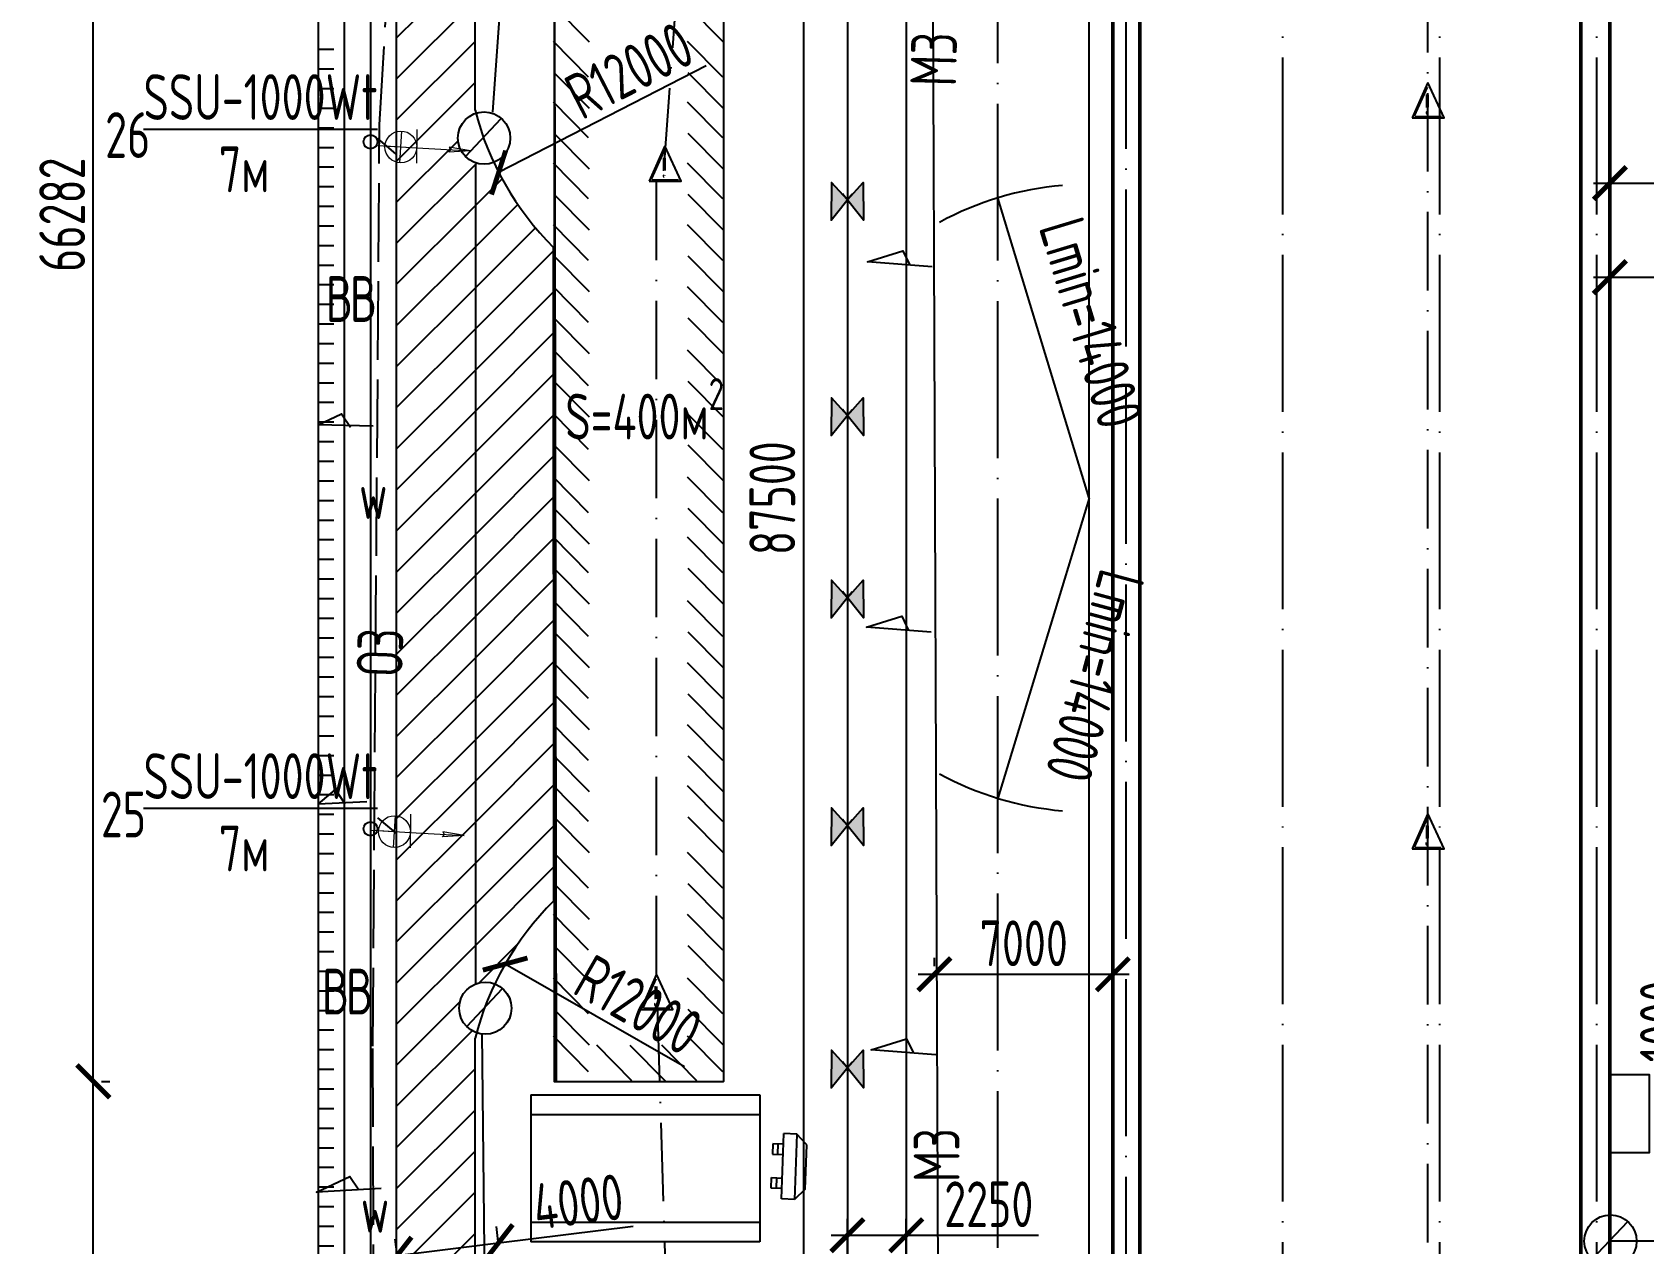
# Paper-space layout 'СГП' of a CAD drawing. Header units: millimetres. Extents: x 1 to 2190, y 0 to 1001.
# Drawn here: x 212.6 to 335.8, y 302.3 to 395 of the extents above; entities that cross this region are included whole.
import ezdxf

# ---------------------------------------------------------------- set-up
doc = ezdxf.new("R2010")
doc.units = ezdxf.units.MM
doc.header["$LTSCALE"] = 0.5
for name, pattern in [('ACAD_ISO02W100', [15, 12, -3]), ('ACAD_ISO04W100', [30, 24, -3, 0, -3]), ('ACAD_ISO10W100', [18, 12, -3, 0, -3])]:
    doc.linetypes.add(name, pattern=pattern)
for name, color, linetype, lineweight in [('ЛИНИИ_01', 7, 'Continuous', 9), ('ТОЛСТЫЕ', 1, 'Continuous', 50), ('ТОНКИЕе', 7, 'Continuous', 25)]:
    doc.layers.add(name, color=color, linetype=linetype, lineweight=lineweight)
for name, color, linetype in [('оси', 7, 'ACAD_ISO04W100'), ('размеры', 7, 'Continuous'), ('тонкие', 7, 'Continuous')]:
    doc.layers.add(name, color=color, linetype=linetype)
doc.styles.add('Наклонный', font='isocpeur.ttf', dxfattribs={"width": 0.7, "height": 3.5})
doc.linetypes.add('486 Границы государственных заповедников', pattern='A,0,3,[11,Russia-GOST_Topo.shx,S=0.05,R=0,X=0,Y=0],3,-2,3,[11,Russia-GOST_Topo.shx,S=0.05,R=180,X=0,Y=0],3,-2', length=16)
doc.dimstyles.new('СТРОИТЕЛЬНЫЙ', dxfattribs={"dimtxt": 3.5, "dimasz": 2.5, "dimexe": 1.25, "dimexo": 0.625, "dimtad": 1, "dimdec": 0, "dimlfac": 500, "dimdsep": 46, "dimtxsty": 'Наклонный', "dimblk1": 'ARCHTICK', "dimblk2": 'ARCHTICK', "dimsah": 1, "dimcen": 0, "dimdle": 1.25, "dimadec": 0, "dimazin": 0, "dimtfac": 0.75, "dimtdec": 0, "dimtmove": 0, "dimatfit": 3, "dimldrblk": 'ARCHTICK', "dimfxl": 1, "dimtolj": 1, "dimtzin": 0, "dimarcsym": 0})
pattern_1 = [(45, (-0.0765, 0.0526), (-1.571545, 1.571545), [])]

# ---------------------------------------------------------------- blocks, each defined once
blk = doc.blocks.new('_ArchTick')
at = {"color": 0, "linetype": 'ByBlock', "const_width": 0.15}
blk.add_lwpolyline([(-0.5, -0.5), (0.5, 0.5)], dxfattribs=at)
blk = doc.blocks.new('*D845')
at = {"layer": 'Defpoints', "color": 0, "transparency": 16777216}
for p in [(268.32, 394.6), (248.23, 384.26)]:
    blk.add_point(p, dxfattribs=at)
at = {"layer": 'размеры', "color": 0, "lineweight": -2, "transparency": 16777216}
blk.add_line((264.11, 392.43), (248.23, 384.26), dxfattribs=at)
at = {"layer": 'размеры', "color": 0, "lineweight": -2, "transparency": 16777216, "xscale": 2.5, "yscale": 2.5, "zscale": 2.5, "rotation": 207.2222936335415}
blk.add_blockref('_ArchTick', (248.23, 384.26), dxfattribs=at)
at = {"layer": 'размеры', "color": 0, "transparency": 16777216, "insert": (258.22, 392.07), "char_height": 3.5, "attachment_point": 5, "rotation": 27.2223, "style": 'Наклонный'}
blk.add_mtext('\\A1;R12000', dxfattribs=at)
blk = doc.blocks.new('*D847')
at = {"layer": 'Defpoints', "color": 0, "transparency": 16777216}
for p in [(333.2, 383.45), (347.55, 383.45), (347.55, 383.45)]:
    blk.add_point(p, dxfattribs=at)
at = {"layer": 'размеры', "color": 0, "lineweight": -2, "transparency": 16777216}
for p, q in [((333.2, 384.07), (333.2, 384.7)), ((347.55, 384.07), (347.55, 384.7)), ((331.95, 383.45), (348.8, 383.45))]:
    blk.add_line(p, q, dxfattribs=at)
at = {"layer": 'размеры', "color": 0, "lineweight": -2, "transparency": 16777216, "xscale": 2.5, "yscale": 2.5, "zscale": 2.5, "rotation": 180}
blk.add_blockref('_ArchTick', (333.2, 383.45), dxfattribs=at)
at = {"layer": 'размеры', "color": 0, "lineweight": -2, "transparency": 16777216, "xscale": 2.5, "yscale": 2.5, "zscale": 2.5}
blk.add_blockref('_ArchTick', (347.55, 383.45), dxfattribs=at)
at = {"layer": 'размеры', "color": 0, "transparency": 16777216, "insert": (340.38, 385.82), "char_height": 3.5, "attachment_point": 5, "style": 'Наклонный'}
blk.add_mtext('\\A1;7000', dxfattribs=at)
blk = doc.blocks.new('*D848')
at = {"layer": 'Defpoints', "color": 0, "transparency": 16777216}
for p in [(333.2, 376.26), (353.24, 376.26), (353.24, 376.26)]:
    blk.add_point(p, dxfattribs=at)
at = {"layer": 'размеры', "color": 0, "lineweight": -2, "transparency": 16777216}
for p, q in [((333.2, 376.89), (333.2, 377.51)), ((353.24, 376.89), (353.24, 377.51)), ((331.95, 376.26), (354.49, 376.26))]:
    blk.add_line(p, q, dxfattribs=at)
at = {"layer": 'размеры', "color": 0, "lineweight": -2, "transparency": 16777216, "xscale": 2.5, "yscale": 2.5, "zscale": 2.5, "rotation": 180}
blk.add_blockref('_ArchTick', (333.2, 376.26), dxfattribs=at)
at = {"layer": 'размеры', "color": 0, "lineweight": -2, "transparency": 16777216, "xscale": 2.5, "yscale": 2.5, "zscale": 2.5}
blk.add_blockref('_ArchTick', (353.24, 376.26), dxfattribs=at)
at = {"layer": 'размеры', "color": 0, "transparency": 16777216, "insert": (343.22, 378.64), "char_height": 3.5, "attachment_point": 5, "style": 'Наклонный'}
blk.add_mtext('\\A1;10000', dxfattribs=at)
blk = doc.blocks.new('*D849')
at = {"layer": 'Defpoints', "color": 0, "transparency": 16777216}
for p in [(248.22, 302.41), (240.57, 300.7), (248.31, 301.67)]:
    blk.add_point(p, dxfattribs=at)
at = {"layer": 'размеры', "color": 0, "lineweight": -2, "transparency": 16777216}
for p, q in [((248.23, 302.29), (248.07, 303.65)), ((248.22, 302.41), (258.51, 303.69)), ((239.24, 301.29), (248.22, 302.41)), ((240.49, 301.32), (240.32, 302.69))]:
    blk.add_line(p, q, dxfattribs=at)
at = {"layer": 'размеры', "color": 0, "lineweight": -2, "transparency": 16777216, "xscale": 2.5, "yscale": 2.5, "zscale": 2.5}
for p, rotation in [((248.22, 302.41), 7.081544733936532), ((240.48, 301.45), 187.0815447339365)]:
    blk.add_blockref('_ArchTick', p, dxfattribs=dict(at, rotation=rotation))
at = {"layer": 'размеры', "color": 0, "transparency": 16777216, "insert": (254.31, 305.56), "char_height": 3.5, "attachment_point": 5, "rotation": 7.0815, "style": 'Наклонный'}
blk.add_mtext('\\A1;4000', dxfattribs=at)
blk = doc.blocks.new('*D857')
at = {"layer": 'Defpoints', "color": 0, "transparency": 16777216}
for p in [(295.2, 359.36), (281.55, 322.95), (295.2, 322.95)]:
    blk.add_point(p, dxfattribs=at)
at = {"layer": 'размеры', "color": 0, "lineweight": -2, "transparency": 16777216}
for p, q in [((295.2, 358.73), (295.2, 321.7)), ((281.55, 323.57), (281.55, 324.2)), ((280.3, 322.95), (296.45, 322.95))]:
    blk.add_line(p, q, dxfattribs=at)
at = {"layer": 'размеры', "color": 0, "lineweight": -2, "transparency": 16777216, "xscale": 2.5, "yscale": 2.5, "zscale": 2.5, "rotation": 180}
blk.add_blockref('_ArchTick', (281.55, 322.95), dxfattribs=at)
at = {"layer": 'размеры', "color": 0, "lineweight": -2, "transparency": 16777216, "xscale": 2.5, "yscale": 2.5, "zscale": 2.5}
blk.add_blockref('_ArchTick', (295.2, 322.95), dxfattribs=at)
at = {"layer": 'размеры', "color": 0, "transparency": 16777216, "insert": (288.38, 325.32), "char_height": 3.5, "attachment_point": 5, "style": 'Наклонный'}
blk.add_mtext('\\A1;7000', dxfattribs=at)
blk = doc.blocks.new('*D878')
at = {"layer": 'Defpoints', "color": 0, "transparency": 16777216}
for p in [(217.24, 314.76), (217.24, 314.76), (217.24, 280.07)]:
    blk.add_point(p, dxfattribs=at)
at = {"layer": 'размеры', "color": 0, "lineweight": -2, "transparency": 16777216}
for p, q in [((217.24, 278.82), (217.24, 316.01)), ((217.86, 314.76), (218.49, 314.76)), ((217.86, 280.07), (218.49, 280.07))]:
    blk.add_line(p, q, dxfattribs=at)
at = {"layer": 'размеры', "color": 0, "lineweight": -2, "transparency": 16777216, "xscale": 2.5, "yscale": 2.5, "zscale": 2.5}
for p, rotation in [((217.24, 314.76), 90), ((217.24, 280.07), 270)]:
    blk.add_blockref('_ArchTick', p, dxfattribs=dict(at, rotation=rotation))
at = {"layer": 'размеры', "color": 0, "transparency": 16777216, "insert": (214.86, 297.42), "char_height": 3.5, "attachment_point": 5, "rotation": 90, "style": 'Наклонный'}
blk.add_mtext('\\A1;17345', dxfattribs=at)
blk = doc.blocks.new('*D879')
at = {"layer": 'Defpoints', "color": 0, "transparency": 16777216}
for p in [(217.24, 447.33), (217.24, 447.33), (217.24, 314.76)]:
    blk.add_point(p, dxfattribs=at)
at = {"layer": 'размеры', "color": 0, "lineweight": -2, "transparency": 16777216}
for p, q in [((217.24, 313.51), (217.24, 448.58)), ((217.86, 447.33), (218.49, 447.33)), ((217.86, 314.76), (218.49, 314.76))]:
    blk.add_line(p, q, dxfattribs=at)
at = {"layer": 'размеры', "color": 0, "lineweight": -2, "transparency": 16777216, "xscale": 2.5, "yscale": 2.5, "zscale": 2.5}
for p, rotation in [((217.24, 447.33), 90), ((217.24, 314.76), 270)]:
    blk.add_blockref('_ArchTick', p, dxfattribs=dict(at, rotation=rotation))
at = {"layer": 'размеры', "color": 0, "transparency": 16777216, "insert": (214.86, 381.04), "char_height": 3.5, "attachment_point": 5, "rotation": 90, "style": 'Наклонный'}
blk.add_mtext('\\A1;66282', dxfattribs=at)
blk = doc.blocks.new('*D982')
at = {"layer": 'Defpoints', "color": 0, "transparency": 16777216}
for p in [(279.4, 446.81), (271.54, 271.91), (279.4, 271.91)]:
    blk.add_point(p, dxfattribs=at)
at = {"layer": 'размеры', "color": 0, "lineweight": -2, "transparency": 16777216}
for p, q in [((271.54, 448.06), (271.54, 270.66)), ((278.77, 446.81), (270.29, 446.81)), ((278.77, 271.91), (270.29, 271.91))]:
    blk.add_line(p, q, dxfattribs=at)
at = {"layer": 'размеры', "color": 0, "lineweight": -2, "transparency": 16777216, "xscale": 2.5, "yscale": 2.5, "zscale": 2.5}
for p, rotation in [((271.54, 446.81), 90), ((271.54, 271.91), 270)]:
    blk.add_blockref('_ArchTick', p, dxfattribs=dict(at, rotation=rotation))
at = {"layer": 'размеры', "color": 0, "transparency": 16777216, "insert": (269.16, 359.36), "char_height": 3.5, "attachment_point": 5, "rotation": 90, "style": 'Наклонный'}
blk.add_mtext('\\A1;87500', dxfattribs=at)
blk = doc.blocks.new('*D983')
at = {"layer": 'Defpoints', "color": 0, "transparency": 16777216}
for p in [(279.4, 302.99), (274.9, 299), (279.4, 271.91)]:
    blk.add_point(p, dxfattribs=at)
at = {"layer": 'размеры', "color": 0, "lineweight": -2, "transparency": 16777216}
for p, q in [((274.9, 299.62), (274.9, 304.24)), ((279.4, 272.54), (279.4, 304.24)), ((273.65, 302.99), (279.4, 302.99)), ((279.4, 302.99), (289.52, 302.99))]:
    blk.add_line(p, q, dxfattribs=at)
at = {"layer": 'размеры', "color": 0, "lineweight": -2, "transparency": 16777216, "xscale": 2.5, "yscale": 2.5, "zscale": 2.5, "rotation": 180}
blk.add_blockref('_ArchTick', (274.9, 302.99), dxfattribs=at)
at = {"layer": 'размеры', "color": 0, "lineweight": -2, "transparency": 16777216, "xscale": 2.5, "yscale": 2.5, "zscale": 2.5}
blk.add_blockref('_ArchTick', (279.4, 302.99), dxfattribs=at)
at = {"layer": 'размеры', "color": 0, "transparency": 16777216, "insert": (285.71, 305.36), "char_height": 3.5, "attachment_point": 5, "style": 'Наклонный'}
blk.add_mtext('\\A1;2250', dxfattribs=at)
blk = doc.blocks.new('*D992')
at = {"layer": 'Defpoints', "color": 0, "transparency": 16777216}
for p in [(339.63, 313.29), (339.73, 313.29), (339.73, 311.29)]:
    blk.add_point(p, dxfattribs=at)
at = {"layer": 'размеры', "color": 0, "lineweight": -2, "transparency": 16777216}
for p, q in [((339.63, 313.29), (339.63, 322.92)), ((339.11, 313.29), (338.38, 313.29)), ((339.63, 310.04), (339.63, 313.29)), ((339.11, 311.29), (338.38, 311.29))]:
    blk.add_line(p, q, dxfattribs=at)
at = {"layer": 'размеры', "color": 0, "lineweight": -2, "transparency": 16777216, "xscale": 2.5, "yscale": 2.5, "zscale": 2.5}
for p, rotation in [((339.63, 313.29), 90), ((339.63, 311.29), 270)]:
    blk.add_blockref('_ArchTick', p, dxfattribs=dict(at, rotation=rotation))
at = {"layer": 'размеры', "color": 0, "transparency": 16777216, "insert": (337.26, 319.35), "char_height": 3.5, "attachment_point": 5, "rotation": 90, "style": 'Наклонный'}
blk.add_mtext('\\A1;1000', dxfattribs=at)
blk = doc.blocks.new('*D999')
at = {"layer": 'Defpoints', "color": 0, "transparency": 16777216}
for p in [(248.73, 323.73), (268.32, 312.49)]:
    blk.add_point(p, dxfattribs=at)
at = {"layer": 'размеры', "color": 0, "lineweight": -2, "transparency": 16777216}
blk.add_line((262.44, 315.86), (248.73, 323.73), dxfattribs=at)
at = {"layer": 'размеры', "color": 0, "lineweight": -2, "transparency": 16777216, "xscale": 2.5, "yscale": 2.5, "zscale": 2.5, "rotation": 150.1535975494138}
blk.add_blockref('_ArchTick', (248.73, 323.73), dxfattribs=at)
at = {"layer": 'размеры', "color": 0, "transparency": 16777216, "insert": (258.93, 320.61), "char_height": 3.5, "attachment_point": 5, "rotation": 330.1536, "style": 'Наклонный'}
blk.add_mtext('\\A1;R12000', dxfattribs=at)

psp = doc.layouts.new('СГП')

# ---------------------------------------------------------------- hatches: boundary and pattern name
at = {"layer": 'тонкие', "transparency": 33554687}
h = psp.add_hatch(dxfattribs=at)
h.set_pattern_fill('ANSI31', scale=0.7)
h.set_pattern_definition(pattern_1)
h.paths.add_polyline_path([(257.431, 464.5373, 0.09727769), (242.9848, 454.3578), (240.4316, 410.3831), (240.4316, 300.0792), (246.4316, 300.0792), (246.4316, 318.0631, -0.00470425), (246.5405, 318.474, -0.31712027), (245.212, 320.3579, -0.30403955), (246.4514, 322.2076), (246.4514, 385.0131, -0.31814295), (245.1159, 386.8995, -0.32369619), (246.4895, 388.7989, -0.00254168), (246.4316, 389.0211), (246.4316, 444.689, -0.24288837)])
h = psp.add_hatch(dxfattribs=at)
h.set_pattern_fill('ANSI31', scale=0.7)
h.set_pattern_definition(pattern_1)
h.paths.add_polyline_path([(252.4316, 378.5421, -0.08866393), (247.8538, 385.0406, -0.18108921), (246.4514, 385.0131), (246.4514, 322.2076, -0.19271689), (247.9378, 322.2215, -0.08646982), (252.4316, 328.5421), (252.4316, 353.5421)])
h = psp.add_hatch(color=7, dxfattribs=at)
h.dxf.hatch_style = 1
h.paths.add_polyline_path([(273.6898, 383.5028), (273.6804, 382.1626), (274.8973, 382.1626)])
h.paths.add_polyline_path([(276.1049, 383.5028), (274.8973, 382.1626), (276.1143, 382.1626)])
h.paths.add_polyline_path([(276.1143, 382.1626), (274.8973, 382.1626), (276.125, 380.6269)])
h.paths.add_polyline_path([(274.8973, 382.1626), (273.6804, 382.1626), (273.6697, 380.6269)])
h = psp.add_hatch(color=7, dxfattribs=at)
h.dxf.hatch_style = 1
h.paths.add_polyline_path([(273.6898, 367.0214), (273.6804, 365.6811), (274.8973, 365.6811)])
h.paths.add_polyline_path([(276.1049, 367.0214), (274.8973, 365.6811), (276.1143, 365.6811)])
h.paths.add_polyline_path([(276.1143, 365.6811), (274.8973, 365.6811), (276.125, 364.1455)])
h.paths.add_polyline_path([(274.8973, 365.6811), (273.6804, 365.6811), (273.6697, 364.1455)])
h = psp.add_hatch(color=7, dxfattribs=at)
h.dxf.hatch_style = 1
h.paths.add_polyline_path([(273.6898, 353.0883), (273.6804, 351.7481), (274.8973, 351.7481)])
h.paths.add_polyline_path([(276.1049, 353.0883), (274.8973, 351.7481), (276.1143, 351.7481)])
h.paths.add_polyline_path([(276.1143, 351.7481), (274.8973, 351.7481), (276.125, 350.2124)])
h.paths.add_polyline_path([(274.8973, 351.7481), (273.6804, 351.7481), (273.6697, 350.2124)])
h = psp.add_hatch(color=7, dxfattribs=at)
h.dxf.hatch_style = 1
h.paths.add_polyline_path([(273.6898, 335.672), (273.6804, 334.3318), (274.8973, 334.3318)])
h.paths.add_polyline_path([(276.1049, 335.672), (274.8973, 334.3318), (276.1143, 334.3318)])
h.paths.add_polyline_path([(276.1143, 334.3318), (274.8973, 334.3318), (276.125, 332.7961)])
h.paths.add_polyline_path([(274.8973, 334.3318), (273.6804, 334.3318), (273.6697, 332.7961)])
h = psp.add_hatch(color=7, dxfattribs=at)
h.dxf.hatch_style = 1
h.paths.add_polyline_path([(273.6898, 317.1394), (273.6804, 315.7992), (274.8973, 315.7992)])
h.paths.add_polyline_path([(276.1049, 317.1394), (274.8973, 315.7992), (276.1143, 315.7992)])
h.paths.add_polyline_path([(276.1143, 315.7992), (274.8973, 315.7992), (276.125, 314.2635)])
h.paths.add_polyline_path([(274.8973, 315.7992), (273.6804, 315.7992), (273.6697, 314.2635)])

# ---------------------------------------------------------------- linework, layer by layer
at = {"layer": 'ЛИНИИ_01', "lineweight": 20}
for p, q in [((240.6761, 385.0075), (240.8326, 387.4312)), ((238.9917, 386.3332), (241.1315, 386.195)), ((239.5425, 386.2976), (241.9662, 386.1411)), ((241.9662, 386.1411), (246.0755, 385.9213)), ((244.4327, 385.8098), (244.5926, 386.0223)), ((246.0755, 385.9213), (244.4327, 385.8098)), ((244.454, 386.2074), (244.5903, 385.9791)), ((246.0755, 385.9213), (244.454, 386.2074)), ((238.5047, 333.9727), (240.6445, 333.8345)), ((240.1891, 332.647), (240.3456, 335.0707)), ((239.0555, 333.9371), (241.4792, 333.7806)), ((241.4792, 333.7806), (245.5885, 333.5608)), ((243.9458, 333.4493), (244.1056, 333.6618)), ((245.5885, 333.5608), (243.9458, 333.4493)), ((243.967, 333.8469), (244.1033, 333.6186)), ((245.5885, 333.5608), (243.967, 333.8469))]:
    psp.add_line(p, q, dxfattribs=at)
for centre in [(240.7544, 386.2193), (240.2674, 333.8588)]:
    psp.add_circle(centre, 1.2144, dxfattribs=at)
at = {"layer": 'оси', "color": 0}
for points in [[(286.3973, 271.8228), (286.3973, 446.9034)], [(308.1973, 275.3631), (308.1973, 275.3631), (308.1973, 445.5366)], [(320.1973, 275.3631), (320.1973, 275.3631), (320.1973, 445.5366)], [(296.1973, 275.3631), (332.1973, 275.3631), (332.1973, 443.3631), (296.1973, 443.3631), (296.1973, 275.3631)]]:
    psp.add_lwpolyline(points, dxfattribs=at)
at = {"layer": 'размеры', "lineweight": 20}
for p, q in [((241.9833, 384.9728), (242.0002, 387.5628)), ((241.4963, 332.6123), (241.5133, 335.2023))]:
    psp.add_line(p, q, dxfattribs=at)
at = {"layer": 'ТОЛСТЫЕ', "color": 0}
psp.add_lwpolyline([(296.1973, 274.3631), (296.1973, 274.3631), (332.1973, 274.3631), (333.1973, 274.3631), (333.1973, 443.3631), (333.1973, 444.3631), (296.1973, 444.3631), (295.1973, 444.3631), (295.1973, 274.3569), (296.1973, 274.3631)], dxfattribs=at)
psp.add_lwpolyline([(297.2527, 442.2622), (330.9811, 442.2622), (330.9811, 276.2889), (297.2527, 276.2889)], close=True, dxfattribs=at)
at = {"layer": 'тонкие', "color": 0}
for p, q in [((250.7018, 313.7316), (268.2018, 313.7316)), ((250.7018, 313.7316), (250.7018, 302.4907)), ((268.2018, 313.7316), (268.2018, 302.4907)), ((250.7018, 312.2316), (268.2018, 312.2316)), ((269.849, 305.7682), (270.0277, 310.7651)), ((271.027, 310.7293), (270.0277, 310.7651)), ((271.027, 310.7293), (270.8484, 305.7325)), ((271.7979, 309.9013), (271.027, 310.7293)), ((269.1996, 309.9941), (269.171, 309.1947)), ((269.9991, 309.9656), (269.1996, 309.9941)), ((269.5707, 309.1804), (269.5993, 309.9799)), ((271.6765, 306.5034), (271.7979, 309.9013)), ((269.171, 309.1947), (269.9705, 309.1661)), ((269.0781, 306.5963), (269.1067, 307.3958)), ((269.1067, 307.3958), (269.9062, 307.3672)), ((269.4779, 306.582), (269.5064, 307.3815)), ((269.8776, 306.5677), (269.0781, 306.5963)), ((270.8484, 305.7325), (269.849, 305.7682)), ((271.6765, 306.5034), (270.8484, 305.7325)), ((250.7018, 303.9907), (268.2018, 303.9907)), ((268.2018, 302.4907), (250.7018, 302.4907))]:
    psp.add_line(p, q, dxfattribs=at)
at = {"layer": 'ТОНКИЕе', "color": 153, "linetype": '486 Границы государственных заповедников'}
psp.add_line((281.1973, 458.3631), (281.9125, 274.3582), dxfattribs=at)
at = {"layer": 'ТОНКИЕе', "color": 237, "linetype": 'ACAD_ISO02W100', "true_color": 0x8a2466}
for p, q in [((239.1266, 387.9045), (242.9848, 454.3578)), ((238.6067, 317.4466), (239.1266, 387.9045))]:
    psp.add_line(p, q, dxfattribs=at)
at = {"layer": 'ТОНКИЕе', "color": 0}
psp.add_lwpolyline([(506.0457, 90.6529), (264.4316, 90.6529, -0.41421356), (240.4316, 114.6529), (240.4316, 450.689, -0.41421356), (264.4316, 474.689), (379.4823, 474.689, 0.41421356), (403.4823, 498.689), (403.4823, 518.0831)], format="xyb", dxfattribs=at)
at = {"layer": 'ТОНКИЕе', "color": 4}
psp.add_lwpolyline([(474.1916, 349.8698), (474.1916, 349.8698), (474.2251, 380.6455), (474.2251, 380.6455), (415.9063, 380.6455), (413.9063, 380.6455), (413.9063, 510.0508), (413.9063, 510.0508), (385.6976, 510.0508), (385.6976, 510.0508), (385.6976, 480.689), (385.6976, 478.689), (236.4316, 478.689), (236.4316, 478.689), (236.4316, 84.6529), (236.4316, 84.6529), (508.2089, 84.6529)], dxfattribs=at)
at = {"layer": 'ТОНКИЕе', "color": 2, "true_color": 0xffff00}
psp.add_lwpolyline([(471.4152, 378.6455), (471.4152, 378.6455), (471.4152, 378.6455), (471.4152, 378.6455), (471.4152, 378.6455), (471.4152, 378.6455), (471.4152, 378.6455), (413.9063, 378.6455), (411.9063, 378.6455), (411.9063, 508.0508), (411.9063, 508.0508), (387.8916, 508.0508), (387.8916, 508.0508), (387.8916, 478.689), (387.8916, 476.689), (238.4316, 476.689), (238.4316, 476.689), (238.4316, 86.6529), (238.4316, 86.6529), (238.4316, 86.6529), (238.4316, 86.6529), (517.4839, 86.6529), (517.4839, 86.6529), (517.4839, 86.6529)], dxfattribs=at)
at = {"layer": 'ТОНКИЕе'}
for points in [[(234.4316, 480.689), (234.4316, 480.689), (234.4316, 480.689), (234.4316, 90.6529), (234.4316, 82.6529), (521.5008, 82.6529)], [(234.4316, 395.189), (234.4316, 393.689), (235.6316, 393.689)], [(234.4316, 393.689), (234.4316, 392.189), (235.6316, 392.189)], [(234.4316, 392.189), (234.4316, 390.689), (235.6316, 390.689)], [(234.4316, 390.689), (234.4316, 389.189), (235.6316, 389.189)], [(234.4316, 389.189), (234.4316, 387.689), (235.6316, 387.689)], [(234.4316, 387.689), (234.4316, 386.189), (235.6316, 386.189)], [(234.4316, 386.189), (234.4316, 384.689), (235.6316, 384.689)], [(238.9603, 386.8578), (240.345, 385.6956)], [(234.4316, 384.689), (234.4316, 383.189), (235.6316, 383.189)], [(274.8973, 382.1626), (273.6898, 383.5028), (273.6697, 380.6269), (275.2674, 382.6254), (275.2674, 382.6254)], [(274.8973, 382.1626), (276.1049, 383.5028), (276.125, 380.6269), (274.5273, 382.6254), (274.5273, 382.6254)], [(234.4316, 383.189), (234.4316, 381.689), (235.6316, 381.689)], [(234.4316, 381.689), (234.4316, 380.189), (235.6316, 380.189)], [(234.4316, 380.189), (234.4316, 378.689), (235.6316, 378.689)], [(234.4316, 378.689), (234.4316, 377.189), (235.6316, 377.189)], [(234.4316, 377.189), (234.4316, 375.689), (235.6316, 375.689)], [(234.4316, 375.689), (234.4316, 374.189), (235.6316, 374.189)], [(234.4316, 374.189), (234.4316, 372.689), (235.6316, 372.689)], [(234.4316, 372.689), (234.4316, 371.189), (235.6316, 371.189)], [(234.4316, 371.189), (234.4316, 369.689), (235.6316, 369.689)], [(234.4316, 369.689), (234.4316, 368.189), (235.6316, 368.189)], [(234.4316, 368.189), (234.4316, 366.689), (235.6316, 366.689)], [(234.4316, 366.689), (234.4316, 365.189), (235.6316, 365.189)], [(274.8973, 365.6811), (273.6898, 367.0214), (273.6697, 364.1455), (275.2674, 366.144), (275.2674, 366.144)], [(274.8973, 365.6811), (276.1049, 367.0214), (276.125, 364.1455), (274.5273, 366.144), (274.5273, 366.144)], [(234.4316, 365.189), (234.4316, 363.689), (235.6316, 363.689)], [(234.4316, 363.689), (234.4316, 362.189), (235.6316, 362.189)], [(234.4316, 362.189), (234.4316, 360.689), (235.6316, 360.689)], [(234.4316, 360.689), (234.4316, 359.189), (235.6316, 359.189)], [(234.4316, 359.189), (234.4316, 357.689), (235.6316, 357.689)], [(234.4316, 357.689), (234.4316, 356.189), (235.6316, 356.189)], [(234.4316, 356.189), (234.4316, 354.689), (235.6316, 354.689)], [(234.4316, 354.689), (234.4316, 353.189), (235.6316, 353.189)], [(234.4316, 353.189), (234.4316, 351.689), (235.6316, 351.689)], [(274.8973, 351.7481), (273.6898, 353.0883), (273.6697, 350.2124), (275.2674, 352.2109), (275.2674, 352.2109)], [(274.8973, 351.7481), (276.1049, 353.0883), (276.125, 350.2124), (274.5273, 352.2109), (274.5273, 352.2109)], [(234.4316, 351.689), (234.4316, 350.189), (235.6316, 350.189)], [(234.4316, 350.189), (234.4316, 348.689), (235.6316, 348.689)], [(234.4316, 348.689), (234.4316, 347.189), (235.6316, 347.189)], [(234.4316, 347.189), (234.4316, 345.689), (235.6316, 345.689)], [(234.4316, 345.689), (234.4316, 344.189), (235.6316, 344.189)], [(234.4316, 344.189), (234.4316, 342.689), (235.6316, 342.689)], [(234.4316, 342.689), (234.4316, 341.189), (235.6316, 341.189)], [(234.4316, 341.189), (234.4316, 339.689), (235.6316, 339.689)], [(234.4316, 339.689), (234.4316, 338.189), (235.6316, 338.189)], [(234.4316, 338.189), (234.4316, 336.689), (235.6316, 336.689)], [(234.4316, 336.689), (234.4316, 335.189), (235.6316, 335.189)], [(234.4316, 335.189), (234.4316, 333.689), (235.6316, 333.689)], [(274.8973, 334.3318), (273.6898, 335.672), (273.6697, 332.7961), (275.2674, 334.7947), (275.2674, 334.7947)], [(274.8973, 334.3318), (276.1049, 335.672), (276.125, 332.7961), (274.5273, 334.7947), (274.5273, 334.7947)], [(238.9603, 334.9244), (240.345, 333.7622)], [(234.4316, 333.689), (234.4316, 332.189), (235.6316, 332.189)], [(234.4316, 332.189), (234.4316, 330.689), (235.6316, 330.689)], [(234.4316, 330.689), (234.4316, 329.189), (235.6316, 329.189)], [(234.4316, 329.189), (234.4316, 327.689), (235.6316, 327.689)], [(234.4316, 327.689), (234.4316, 326.189), (235.6316, 326.189)], [(234.4316, 326.189), (234.4316, 324.689), (235.6316, 324.689)], [(234.4316, 324.689), (234.4316, 323.189), (235.6316, 323.189)], [(234.4316, 323.189), (234.4316, 321.689), (235.6316, 321.689)], [(234.4316, 321.689), (234.4316, 320.189), (235.6316, 320.189)], [(234.4316, 320.189), (234.4316, 318.689), (235.6316, 318.689)], [(234.4316, 318.689), (234.4316, 317.189), (235.6316, 317.189)], [(234.4316, 317.189), (234.4316, 315.689), (235.6316, 315.689)], [(274.8973, 315.7992), (273.6898, 317.1394), (273.6697, 314.2635), (275.2674, 316.2621), (275.2674, 316.2621)], [(274.8973, 315.7992), (276.1049, 317.1394), (276.125, 314.2635), (274.5273, 316.2621), (274.5273, 316.2621)], [(234.4316, 315.689), (234.4316, 314.189), (235.6316, 314.189)], [(333.1973, 315.2889), (333.1973, 315.2889), (336.1973, 315.2889), (336.1973, 309.2889), (333.1973, 309.2889), (333.1973, 309.2889)], [(234.4316, 314.189), (234.4316, 312.689), (235.6316, 312.689)], [(333.1973, 312.2889), (333.1973, 313.2889)], [(234.4316, 312.689), (234.4316, 311.189), (235.6316, 311.189)], [(333.1973, 312.2889), (333.1973, 311.2889)], [(234.4316, 311.189), (234.4316, 309.689), (235.6316, 309.689)], [(234.4316, 309.689), (234.4316, 308.189), (235.6316, 308.189)], [(234.4316, 308.189), (234.4316, 306.689), (235.6316, 306.689)], [(234.4316, 306.689), (234.4316, 305.189), (235.6316, 305.189)], [(234.4316, 305.189), (234.4316, 303.689), (235.6316, 303.689)], [(234.4316, 303.689), (234.4316, 302.189), (235.6316, 302.189)]]:
    psp.add_lwpolyline(points, dxfattribs=at)
at = {"layer": 'ТОНКИЕе', "color": 0}
for points in [[(279.3973, 450.0148), (274.8973, 450.0148), (274.8973, 261.2756), (295.1973, 261.2756)], [(279.3973, 439.8631), (279.3973, 446.8148), (279.3973, 271.9114)], [(293.3973, 278.0002), (293.3973, 271.843), (293.3973, 446.8833)], [(246.4316, 389.0211), (246.4316, 444.689)], [(293.3973, 359.3631), (286.3973, 382.3196)], [(252.4316, 353.5421), (252.4316, 378.5421)], [(293.3973, 359.3631), (286.3973, 336.4066)], [(252.4316, 353.5421), (252.4316, 328.5421)], [(246.4316, 291.5768), (246.4316, 318.0631)]]:
    psp.add_lwpolyline(points, dxfattribs=at)
at = {"layer": 'ТОНКИЕе', "color": 241}
for points in [[(265.4316, 447.3192), (252.4316, 447.3192), (252.6271, 314.7621), (265.4316, 314.7621), (265.4316, 314.7621)], [(265.4316, 447.3192), (265.4316, 314.7621)], [(252.4789, 447.2811), (252.4789, 314.7621), (265.4316, 314.7621)], [(252.4622, 396.9752), (255.1454, 394.2451)], [(262.7108, 396.9752), (265.394, 394.2451)], [(252.4064, 394.3152), (255.0895, 391.5851)], [(252.4064, 394.3152), (255.0895, 391.5851)], [(262.6549, 394.3152), (265.3381, 391.5851)], [(262.6549, 394.3152), (265.3381, 391.5851)], [(252.4622, 391.9189), (255.1454, 389.1888)], [(262.7108, 391.9189), (265.394, 389.1888)], [(252.4064, 389.6667), (255.0895, 386.9365)], [(252.4064, 389.6667), (255.0895, 386.9365)], [(262.6549, 389.6667), (265.3381, 386.9365)], [(262.6549, 389.6667), (265.3381, 386.9365)], [(252.4622, 387.2704), (255.1454, 384.5402)], [(262.7108, 387.2704), (265.394, 384.5402)], [(252.4064, 384.9964), (255.0895, 382.2662)], [(252.4064, 384.9964), (255.0895, 382.2662)], [(262.6549, 384.9964), (265.3381, 382.2662)], [(262.6549, 384.9964), (265.3381, 382.2662)], [(252.4622, 382.6001), (255.1454, 379.8699)], [(262.7108, 382.6001), (265.394, 379.8699)], [(252.4064, 380.2948), (255.0895, 377.5646)], [(252.4064, 380.2948), (255.0895, 377.5646)], [(262.6549, 380.2948), (265.3381, 377.5646)], [(262.6549, 380.2948), (265.3381, 377.5646)], [(252.4622, 377.8985), (255.1454, 375.1683)], [(262.7108, 377.8985), (265.394, 375.1683)], [(252.4064, 375.5527), (255.0895, 372.8225)], [(252.4064, 375.5527), (255.0895, 372.8225)], [(262.6549, 375.5527), (265.3381, 372.8225)], [(262.6549, 375.5527), (265.3381, 372.8225)], [(252.4622, 373.1563), (255.1454, 370.4262)], [(262.7108, 373.1563), (265.394, 370.4262)], [(252.4064, 370.7075), (255.0895, 367.9773)], [(252.4064, 370.7075), (255.0895, 367.9773)], [(262.6549, 370.7075), (265.3381, 367.9773)], [(262.6549, 370.7075), (265.3381, 367.9773)], [(252.4622, 368.3111), (255.1454, 365.581)], [(262.7108, 368.3111), (265.394, 365.581)], [(252.4064, 365.8396), (255.0895, 363.1095)], [(252.4064, 365.8396), (255.0895, 363.1095)], [(262.6549, 365.8396), (265.3381, 363.1095)], [(262.6549, 365.8396), (265.3381, 363.1095)], [(252.4622, 363.4433), (255.1454, 360.7131)], [(262.7108, 363.4433), (265.394, 360.7131)], [(252.4064, 360.9944), (255.0895, 358.2643)], [(252.4064, 360.9944), (255.0895, 358.2643)], [(262.6549, 360.9944), (265.3381, 358.2643)], [(262.6549, 360.9944), (265.3381, 358.2643)], [(252.4622, 358.5981), (255.1454, 355.8679)], [(262.7108, 358.5981), (265.394, 355.8679)], [(252.4064, 356.4069), (255.0895, 353.6768)], [(252.4064, 356.4069), (255.0895, 353.6768)], [(262.6549, 356.4069), (265.3381, 353.6768)], [(262.6549, 356.4069), (265.3381, 353.6768)], [(252.4622, 354.0106), (255.1454, 351.2805)], [(262.7108, 354.0106), (265.394, 351.2805)], [(252.4064, 351.5299), (255.0895, 348.7997)], [(252.4064, 351.5299), (255.0895, 348.7997)], [(262.6549, 351.5299), (265.3381, 348.7997)], [(262.6549, 351.5299), (265.3381, 348.7997)], [(252.4622, 349.1335), (255.1454, 346.4034)], [(262.7108, 349.1335), (265.394, 346.4034)], [(252.4064, 346.7877), (255.0895, 344.0576)], [(252.4064, 346.7877), (255.0895, 344.0576)], [(262.6549, 346.7877), (265.3381, 344.0576)], [(262.6549, 346.7877), (265.3381, 344.0576)], [(252.4622, 344.3914), (255.1454, 341.6613)], [(262.7108, 344.3914), (265.394, 341.6613)], [(252.4064, 342.0456), (255.0895, 339.3155)], [(252.4064, 342.0456), (255.0895, 339.3155)], [(262.6549, 342.0456), (265.3381, 339.3155)], [(262.6549, 342.0456), (265.3381, 339.3155)], [(252.4622, 339.6493), (255.1454, 336.9191)], [(262.7108, 339.6493), (265.394, 336.9191)], [(252.4064, 337.3845), (255.0895, 334.6543)], [(252.4064, 337.3845), (255.0895, 334.6543)], [(262.6549, 337.3845), (265.3381, 334.6543)], [(262.6549, 337.3845), (265.3381, 334.6543)], [(252.4622, 334.9882), (255.1454, 332.258)], [(262.7108, 334.9882), (265.394, 332.258)], [(252.4064, 332.2816), (255.0895, 329.5514)], [(252.4064, 332.2816), (255.0895, 329.5514)], [(262.6549, 332.2816), (265.3381, 329.5514)], [(262.6549, 332.2816), (265.3381, 329.5514)], [(252.4622, 329.8852), (255.1454, 327.1551)], [(262.7108, 329.8852), (265.394, 327.1551)], [(252.4064, 327.5395), (255.0895, 324.8093)], [(252.4064, 327.5395), (255.0895, 324.8093)], [(262.6549, 327.5395), (265.3381, 324.8093)], [(262.6549, 327.5395), (265.3381, 324.8093)], [(252.4622, 325.1431), (255.1454, 322.413)], [(262.7108, 325.1431), (265.394, 322.413)], [(252.4064, 322.6737), (255.0895, 319.9435)], [(252.4064, 322.6737), (255.0895, 319.9435)], [(262.6549, 322.6737), (265.3381, 319.9435)], [(262.6549, 322.6737), (265.3381, 319.9435)], [(252.4622, 320.2774), (255.1454, 317.5472)], [(262.7108, 320.2774), (265.394, 317.5472)], [(252.4064, 318.2408), (255.0895, 315.5107)], [(252.4064, 318.2408), (255.0895, 315.5107)], [(262.6549, 318.2408), (265.3381, 315.5107)], [(262.6549, 318.2408), (265.3381, 315.5107)], [(255.7146, 317.55), (258.3977, 314.8199)], [(258.2732, 317.5334), (260.9564, 314.8033)], [(260.6821, 317.5485), (263.3653, 314.8183)]]:
    psp.add_lwpolyline(points, dxfattribs=at)
at = {"layer": 'ТОНКИЕе', "color": 30}
for points in [[(251.7991, 445.5005), (247.7498, 388.8726)], [(333.1973, 442.3194), (333.1973, 304.5458)], [(245.7012, 385.4858), (248.4362, 388.4018)], [(246.4514, 384.9364), (246.4514, 322.2513)], [(245.7973, 318.9442), (248.5323, 321.8602)], [(246.941, 318.4397), (247.5777, 259.2657)], [(331.8299, 301.1327), (334.5648, 304.0487)], [(351.1288, 302.5464), (333.2446, 302.5464)]]:
    psp.add_lwpolyline(points, dxfattribs=at)
at = {"layer": 'ТОНКИЕе', "color": 52, "linetype": 'ACAD_ISO10W100', "true_color": 0xe6dc28}
for points in [[(260.8928, 384.7316), (264.3574, 433.3121)], [(319.2643, 429.8646), (319.2643, 426.7444), (319.2643, 288.3569)], [(260.2994, 322.9602), (260.2994, 383.6073)], [(260.3645, 320.6865), (260.3645, 320.6865), (262.2399, 258.074)]]:
    psp.add_lwpolyline(points, dxfattribs=at)
at = {"layer": 'ТОНКИЕе', "color": 52, "true_color": 0xe6dc28}
for points in [[(319.2841, 391.1522), (318.0841, 388.4459)], [(318.0841, 388.4459), (320.5255, 388.4459), (319.2841, 391.1522)], [(319.2786, 390.2074), (319.2786, 389.2566)], [(318.0841, 388.4459), (320.5255, 388.4459)], [(319.2786, 388.8396), (319.2786, 388.8647)], [(260.9475, 386.3137), (259.7475, 383.6073)], [(259.7475, 383.6073), (262.1889, 383.6073), (260.9475, 386.3137)], [(260.942, 385.3688), (260.942, 384.4181)], [(259.7475, 383.6073), (262.1889, 383.6073)], [(260.942, 384.0011), (260.942, 384.0261)], [(319.2784, 335.2458), (318.0784, 332.5395)], [(318.0784, 332.5395), (320.5198, 332.5395), (319.2784, 335.2458)], [(319.2729, 334.301), (319.2729, 333.3502)], [(319.2729, 332.9332), (319.2729, 332.9583)], [(318.0784, 332.5395), (320.5198, 332.5395)], [(260.2994, 322.9602), (259.0994, 320.2539)], [(259.0994, 320.2539), (261.5408, 320.2539), (260.2994, 322.9602)], [(260.2939, 322.0154), (260.2939, 321.0646)], [(260.2939, 320.6476), (260.2939, 320.6727)], [(259.0994, 320.2539), (261.5408, 320.2539)]]:
    psp.add_lwpolyline(points, dxfattribs=at)
at = {"layer": 'ТОНКИЕе', "lineweight": 5}
for points in [[(318.2836, 388.588), (319.288, 390.7888)], [(319.1582, 390.2311), (319.1561, 389.2333)], [(318.292, 388.5796), (320.3177, 388.5787)], [(259.947, 383.7494), (260.9514, 385.9503)], [(260.8215, 385.3925), (260.8194, 384.3947)], [(259.9554, 383.741), (261.9811, 383.7401)], [(318.2779, 332.6816), (319.2823, 334.8824)], [(319.1525, 334.3247), (319.1504, 333.3269)], [(318.2863, 332.6732), (320.312, 332.6723)], [(259.2989, 320.396), (260.3033, 322.5968)], [(260.1734, 322.039), (260.1713, 321.0413)], [(259.3073, 320.3876), (261.333, 320.3867)]]:
    psp.add_lwpolyline(points, dxfattribs=at)
at = {"layer": 'ТОНКИЕе', "color": 153}
for points in [[(281.3893, 377.0491), (276.4422, 377.4369), (279.1337, 378.2838), (279.6612, 377.1846)], [(281.3102, 349.1001), (276.3631, 349.4879), (279.0546, 350.3349), (279.5821, 349.2356)], [(281.6737, 316.7865), (276.7267, 317.1743), (279.4182, 318.0212), (279.9456, 316.9219)]]:
    psp.add_lwpolyline(points, dxfattribs=at)
at = {"layer": 'ТОНКИЕе', "color": 237, "true_color": 0x8a2466}
for points in [[(238.6267, 364.8732), (234.4316, 364.9616), (236.2283, 365.8004), (236.8958, 364.7801)], [(238.1554, 336.1477), (234.4316, 335.9474), (235.7569, 337.0749), (236.4245, 336.0546)], [(239.2617, 306.5587), (234.3066, 306.2922), (236.8633, 307.4859), (237.5309, 306.4656)]]:
    psp.add_lwpolyline(points, dxfattribs=at)
at = {"layer": 'ТОНКИЕе', "color": 237, "linetype": 'ACAD_ISO02W100', "true_color": 0x8a2466}
psp.add_lwpolyline([(239.378, 146.2854), (238.6067, 317.4466)], dxfattribs=at)
at = {"layer": 'ТОНКИЕе', "color": 30}
for centre in [(247.1159, 386.8995), (247.212, 320.3579), (333.2446, 302.5464)]:
    psp.add_circle(centre, 2, dxfattribs=at)
at = {"layer": 'ТОНКИЕе', "color": 2, "true_color": 0xffff00}
for centre in [(238.4316, 386.6076), (238.4316, 334.0735)]:
    psp.add_circle(centre, 0.5316, dxfattribs=at)
at = {"layer": 'ТОНКИЕе', "color": 0}
for centre, radius, start, end in [((268.3221, 394.5977), 22.5896, 194.292201, 225.29634), ((293.3973, 359.3631), 24, 94.909834, 118.520762), ((293.3973, 359.3631), 24, 241.479238, 265.090166), ((268.3221, 312.4865), 22.5896, 134.70366, 165.707799)]:
    psp.add_arc(centre, radius, start, end, dxfattribs=at)
at = {"layer": 'ТОНКИЕе', "lineweight": 5}
for centre in [(319.2726, 388.8433), (260.9359, 384.0047), (319.2669, 332.9369), (260.2879, 320.6513)]:
    psp.add_arc(centre, 0.1309, 141.95244, 244.832495, dxfattribs=at)

# ---------------------------------------------------------------- texts
at = {"layer": 'ТОНКИЕе', "color": 153, "char_height": 3.5, "attachment_point": 1, "style": 'Наклонный'}
for insert, rotation in [((279.7049, 390.9021), 88.548375), ((279.9709, 307.042), 90)]:
    psp.add_mtext_dynamic_manual_height_columns('МЗ', width=2.290266, gutter_width=35, heights=[0], dxfattribs=dict(at, insert=insert, rotation=rotation))
at = {"layer": 'ТОНКИЕе', "char_height": 3.5, "attachment_point": 1, "style": 'Наклонный'}
for s, width, insert in [('{\\LSSU-1000Wt}', 5.983696, (221.0796, 391.7854)), ('26', 14.451196, (218.1425, 388.8788)), ('7м', 5.983696, (226.8375, 386.2588)), ('{\\LSSU-1000Wt}', 5.983696, (221.0796, 339.8521)), ('25', 14.451196, (217.8192, 336.9213)), ('7м', 5.983696, (226.8375, 334.3254))]:
    psp.add_mtext_dynamic_manual_height_columns(s, width=width, gutter_width=17.5, heights=[0], dxfattribs=dict(at, insert=insert))
at = {"layer": 'ТОНКИЕе', "color": 0, "char_height": 3.5, "style": 'Наклонный'}
for insert, attachment_point, rotation in [((292.8524, 381.0986), 1, 286.843173), ((294.2737, 354.1212), 7, 254.901381)]:
    psp.add_mtext_dynamic_manual_height_columns('Lmin=14000', width=2.506863, gutter_width=35, heights=[0], dxfattribs=dict(at, insert=insert, attachment_point=attachment_point, rotation=rotation))
at = {"layer": 'ТОНКИЕе', "color": 4, "char_height": 3.5, "attachment_point": 1, "style": 'Наклонный'}
for insert in [(235.0111, 376.3444), (234.7162, 323.3754)]:
    psp.add_mtext_dynamic_manual_height_columns('\\A1;{\\T0.9;ВВ}', width=21.521296, gutter_width=35, heights=[0], dxfattribs=dict(at, insert=insert))
at = {"layer": 'ТОНКИЕе', "color": 0, "insert": (253.333, 368.5397), "char_height": 3.5, "attachment_point": 1, "style": 'Наклонный'}
psp.add_mtext_dynamic_manual_height_columns('\\A1;S=400м{\\H0.7x;\\S2^ ;}', width=21.521296, gutter_width=35, heights=[0], dxfattribs=at)
at = {"layer": 'ТОНКИЕе', "color": 2, "char_height": 3.5, "attachment_point": 1, "style": 'Наклонный'}
for insert in [(237.5492, 361.27), (237.6818, 306.6891)]:
    psp.add_mtext_dynamic_manual_height_columns('\\A1;{\\T0.9;w}', width=21.521296, gutter_width=35, heights=[0], dxfattribs=dict(at, insert=insert))
at = {"layer": 'ТОНКИЕе', "color": 237, "true_color": 0x8a2466, "insert": (237.359, 345.8341), "char_height": 3.5, "attachment_point": 1, "rotation": 88.056661, "style": 'Наклонный'}
psp.add_mtext_dynamic_manual_height_columns('ОЗ', width=2.290266, gutter_width=35, heights=[0], dxfattribs=at)

# ---------------------------------------------------------------- dimensions: what is measured, and where the dimension line sits
at = {"layer": 'размеры'}
for base, p1, p2, picture, middle in [((217.24, 447.3254), (217.24, 314.7621), (217.24, 447.3254), '*D879', (214.865, 381.0437)), ((217.24, 314.7621), (217.24, 280.0718), (217.24, 314.7621), '*D878', (214.865, 297.417))]:
    dim = psp.add_linear_dim(base=base, p1=p1, p2=p2, angle=90, dimstyle='СТРОИТЕЛЬНЫЙ', override={"dimtmove": 1}, dxfattribs=at)
    dim.commit()
    dim.dimension.update_dxf_attribs({"geometry": picture, "text_midpoint": middle})
dim = psp.add_linear_dim(base=(271.5383, 271.9114), p1=(279.3973, 446.8148), p2=(279.3973, 271.9114), angle=90, text='87500', dimstyle='СТРОИТЕЛЬНЫЙ', dxfattribs=at)
dim.commit()
dim.dimension.update_dxf_attribs({"geometry": '*D982', "text_midpoint": (269.1633, 359.3631)})
at = {"layer": 'размеры', "color": 0}
dim = psp.add_radius_dim(center=(268.3221, 394.5977), mpoint=(248.2345, 384.2643), text='R12000', dimstyle='СТРОИТЕЛЬНЫЙ', dxfattribs=at)
dim.commit()
dim.dimension.update_dxf_attribs({"geometry": '*D845', "text_midpoint": (259.3056, 389.9595), "dimtype": 164})
at = {"layer": 'размеры'}
for base, p1, p2, text, picture, middle in [((347.5549, 383.4486), (333.1973, 383.4486), (347.5549, 383.4486), '7000', '*D847', (340.3761, 383.4486)), ((353.2446, 376.264), (333.1973, 376.264), (353.2446, 376.264), '10000', '*D848', (343.221, 376.264))]:
    dim = psp.add_linear_dim(base=base, p1=p1, p2=p2, text=text, dimstyle='СТРОИТЕЛЬНЫЙ', dxfattribs=at)
    dim.commit()
    dim.dimension.update_dxf_attribs({"geometry": picture, "text_midpoint": middle, "dimtype": 160})
dim = psp.add_linear_dim(base=(295.1973, 322.9469), p1=(281.5549, 322.9469), p2=(295.1973, 359.36), text='7000', dimstyle='СТРОИТЕЛЬНЫЙ', dxfattribs=at)
dim.commit()
dim.dimension.update_dxf_attribs({"geometry": '*D857', "text_midpoint": (288.3761, 325.3219)})
dim = psp.add_radius_dim(center=(268.3221, 312.4865), mpoint=(248.7287, 323.7288), text='R12000', dimstyle='СТРОИТЕЛЬНЫЙ', dxfattribs=at)
dim.commit()
dim.dimension.update_dxf_attribs({"geometry": '*D999', "text_midpoint": (257.7514, 318.5517), "dimtype": 164})
dim = psp.add_linear_dim(base=(339.6343, 313.2889), p1=(339.7309, 311.2889), p2=(339.7309, 313.2889), angle=90, dimstyle='СТРОИТЕЛЬНЫЙ', dxfattribs=at)
dim.commit()
dim.dimension.update_dxf_attribs({"geometry": '*D992', "text_midpoint": (337.2593, 319.3539)})
dim = psp.add_aligned_dim(p1=(240.5704, 300.7033), p2=(248.3115, 301.665), distance=0.7487, text='4000', dimstyle='СТРОИТЕЛЬНЫЙ', dxfattribs=at)
dim.commit()
dim.dimension.update_dxf_attribs({"geometry": '*D849', "text_midpoint": (254.3099, 305.5579)})
dim = psp.add_linear_dim(base=(279.3973, 302.9898), p1=(274.8973, 298.9976), p2=(279.3973, 271.9114), dimstyle='СТРОИТЕЛЬНЫЙ', dxfattribs=at)
dim.commit()
dim.dimension.update_dxf_attribs({"geometry": '*D983', "text_midpoint": (285.7073, 305.3648)})

doc.saveas('drawing.dxf')
